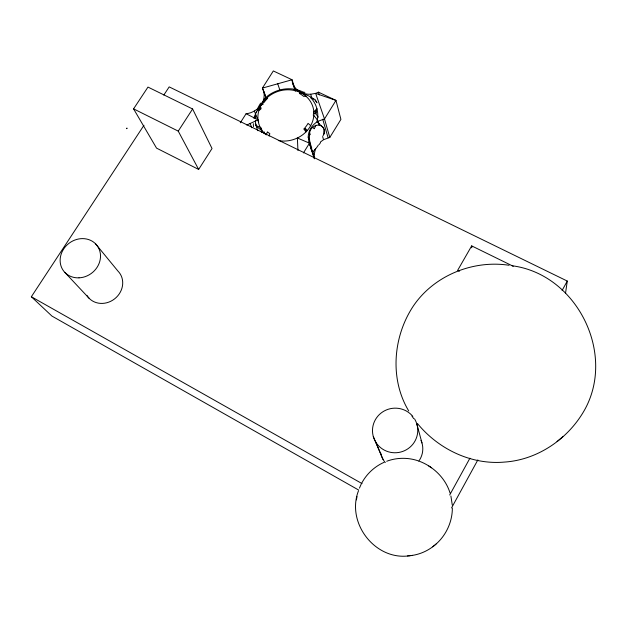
<?xml version="1.0" encoding="UTF-8"?>
<svg xmlns="http://www.w3.org/2000/svg" width="627" height="627" viewBox="0 0 627 627"><rect width="100%" height="100%" fill="white"/><g stroke="black" fill="none" stroke-linecap="round" stroke-linejoin="round"><path stroke-width="0.94" d="M126.936 128.449L126.936 128.002L126.732 128.684M452.357 508.097C452.341 522.142 445.844 536.022 434.997 544.957M323.038 135.816L324.19 133.206L324.19 129.562C320.836 121.176 309.91 125.917 309.597 133.371C308.837 135.926 310.365 156.774 314.527 150.143A30.794 27.627 -19.8 0 0 318.461 144.876M323.979 134.115L324.19 129.562L322.623 126.654M358.456 490.878C345.947 522.989 375.369 561.016 409.713 555.749M565.483 293.561L567.278 281.061L169.188 86.894L163.819 95.061M314.495 158.702L314.009 155.128L315.459 148.905M357.014 496.576L356.418 499.876M253.825 118.017L256.537 111.606L261.232 104.952L264.868 98.29L266.389 97.859L267.157 96.323A31.585 28.191 -19.9 0 1 292.801 89.003L294.925 89.771L295.074 90.304M269.124 136.075L269.845 133.622A25.926 23.113 -19.9 0 1 267.408 131.85L266.224 134.954M315.781 125.196L315.459 126.239A31.585 28.191 -19.9 0 1 314.213 128.77L312.638 127.383M265.605 134.421A28.34 25.276 -19.9 0 1 258.935 110.281L259.468 108.722A28.34 25.276 -19.9 0 1 260.448 106.433L261.232 104.952M359.443 488.119L361.23 484.099M451.558 507.909L477.852 459.912M449.692 495.001L469.921 458.204M562.106 290.473L567.278 281.061M254.1 118.001L255.706 115.141A31.585 28.191 -19.9 0 0 255.369 118.722M361.904 482.806C366.764 473.808 374.656 466.504 383.998 462.358M513.247 266.279L471.676 245.886L457.639 270.378L459.372 271.248M320.452 142.69L319.331 144.461M320.413 142.031L323.54 139.688L329.794 137.454L340.908 119.404L335.978 100.406L318.461 92.169L315.647 93.376L310.678 94.238A19.272 17.023 -17.6 0 1 292.401 82.427L292.049 79.754L273.325 70.945L262.407 88.101L266.091 98.118M303.444 152.917L309.487 143.16L308.21 137.101A19.641 17.689 -17.2 0 1 318.046 121.246L324.496 118.942L335.978 100.406L315.647 93.376L324.496 118.942L329.794 137.454M314.448 149.822L314.699 149.43M240.313 122.79L246.09 113.714C251.686 113.322 256.372 110.023 260.448 106.433M198.649 169.439L212.028 148.513L192.607 108.98L147.98 87.082L133.575 108.863L156.546 148.129L198.649 169.439L178.24 131.121L133.575 108.863M178.24 131.121L192.607 108.98M358.62 490.024L51.931 316.071L31.35 296.743L143.975 125.267M266.499 98.267L267.651 98.306A25.926 23.113 -19.9 0 0 264.061 102.46L262.58 102.804L261.522 104.356L259.57 104.858L260.597 103.275L262.384 102.852C264.602 98.282 264.962 92.616 262.407 88.101L292.049 79.754L295.576 90.837M313.696 112.037L316.933 108.581L315.546 113.706A30.794 27.627 -19.8 0 1 318.257 117.131M256.404 112.053L256.827 111.441M278.325 140.566A28.34 25.276 -19.9 0 0 306.031 131.858L307.222 130.581A28.34 25.276 -19.9 0 0 302.755 93.878A28.34 25.276 -19.9 0 0 262.58 102.804M417.48 423.546C438.297 449.05 471.19 465.038 504.382 462.083C536.547 459.991 566.205 440.264 582.789 412.989C617.571 356.277 578.008 274.367 512.071 265.746M557.074 441.526L562.811 436.713M410.607 555.64C419.267 554.644 427.598 551.07 434.315 545.521M436.094 543.985L436.643 543.523M435.491 544.542L432.701 546.799M258.935 110.281L260.73 109.294L261.216 107.868L259.468 108.722M258.395 109.247L257.125 109.866A31.585 28.191 -19.9 0 1 259.092 105.665L262.831 104.419L263.222 103.753L261.522 104.356M246.803 125.039L258.026 119.859L246.09 113.714M386.694 461.26C396.726 457.491 408.052 457.349 418.185 460.829M301.156 92.961L299.369 93.447A25.926 23.113 -19.9 0 1 303.695 96.401L305.898 96.182M295.764 89.496L301.548 92.851L303.554 92.31A31.585 28.191 -19.9 0 0 296.555 89.677L293.734 89.637M409.078 555.82L411.179 555.585M407.55 555.945L408.255 555.875M412.127 555.412L412.629 555.365M313.453 113.126L315.381 113.26M509.093 265.276C472.86 259.743 433.821 275.559 413.224 306.203C393.004 336.723 389.508 379.029 408.71 410.92M260.236 127.257L257.031 126.035L255.291 123.974M419.565 461.323C433.712 466.747 445.585 478.432 450.068 493.049M301.548 92.851L308.931 96.002L314.19 99.238L310.796 97.773A31.585 28.191 -19.9 0 1 316.956 121.85L321.627 126.113M303.915 92.106L304.863 92.514M31.35 296.743L362.1 483.636M428.719 465.963L429.934 466.786M430.247 466.974L431.494 467.82M310.686 125.666L308.061 123.347A25.926 23.113 -19.9 0 1 304.887 127.837L307.222 130.581M64.996 272.565L89.175 298.35M309.597 133.371L310.349 134.256L309.699 134.977L309.377 134.586M95.516 243.77L117.907 271.036A19.845 17.893 -38.3 0 1 114.639 298.844A19.845 17.893 -38.3 0 1 86.879 295.388M306.634 131.223L304.354 128.433L303.805 129.005L306.031 131.858M411.963 416.116L413.718 418.648M255.518 124.663L256.905 126.725L261.82 130.62A30.794 27.627 -19.8 0 0 261.592 132.368M317.027 102.812L314.934 99.677L316.698 102.24M375.589 441.855L383.128 459.583M373.292 436.494L380.965 454.52M250.048 123.386L251.85 127.79M254.397 111.097L258.739 122.116M260.856 127.485L261.71 129.648M263.732 91.111L266.318 98.133M277.589 83.391L280.026 90.507M314.393 158.357L309.487 143.16L297.378 137.995L297.935 150.48M308.821 141.678L314.323 158.702M292.401 82.427L295.184 91.072M308.21 137.101L311.799 148.246M312.348 149.955L314.009 155.128M318.046 121.246L319.229 125.204M322.615 136.584L323.54 139.688M310.678 94.238L311.729 97.781M315.546 110.634L316.337 113.322M322.733 119.24L328.086 137.744M318.461 92.169L319.237 94.904M416.884 424.15L421.963 442.936M450.899 495.981L452.279 505.041M253.48 126.63L253.308 123.676M471.676 245.886L471.794 247.83M264.045 133.512A28.693 25.746 -19.8 0 1 264.257 131.882M313.155 114.968A28.693 25.746 -19.8 0 1 317.685 120.705M319.08 123.629A28.693 25.746 -19.8 0 1 319.362 124.389M257.987 130.737A31.585 28.191 -19.9 0 1 255.377 120.502M421.015 440.35A21.31 21.075 -6.8 0 1 418.617 461.354M385.291 462.577A21.31 21.075 -6.8 0 1 380.55 452.733M414.525 418.828A22.658 22.298 -11.5 0 1 396.53 452.718A22.658 22.298 -11.5 0 1 374.437 421.532A22.658 22.298 -11.5 0 1 412.832 416.446M79.002 277.839A21.005 18.739 -37.7 0 0 98.439 247.689A21.005 18.739 -37.7 0 0 63.539 249.193A21.005 18.739 -37.7 0 0 79.002 277.839"/></g></svg>
